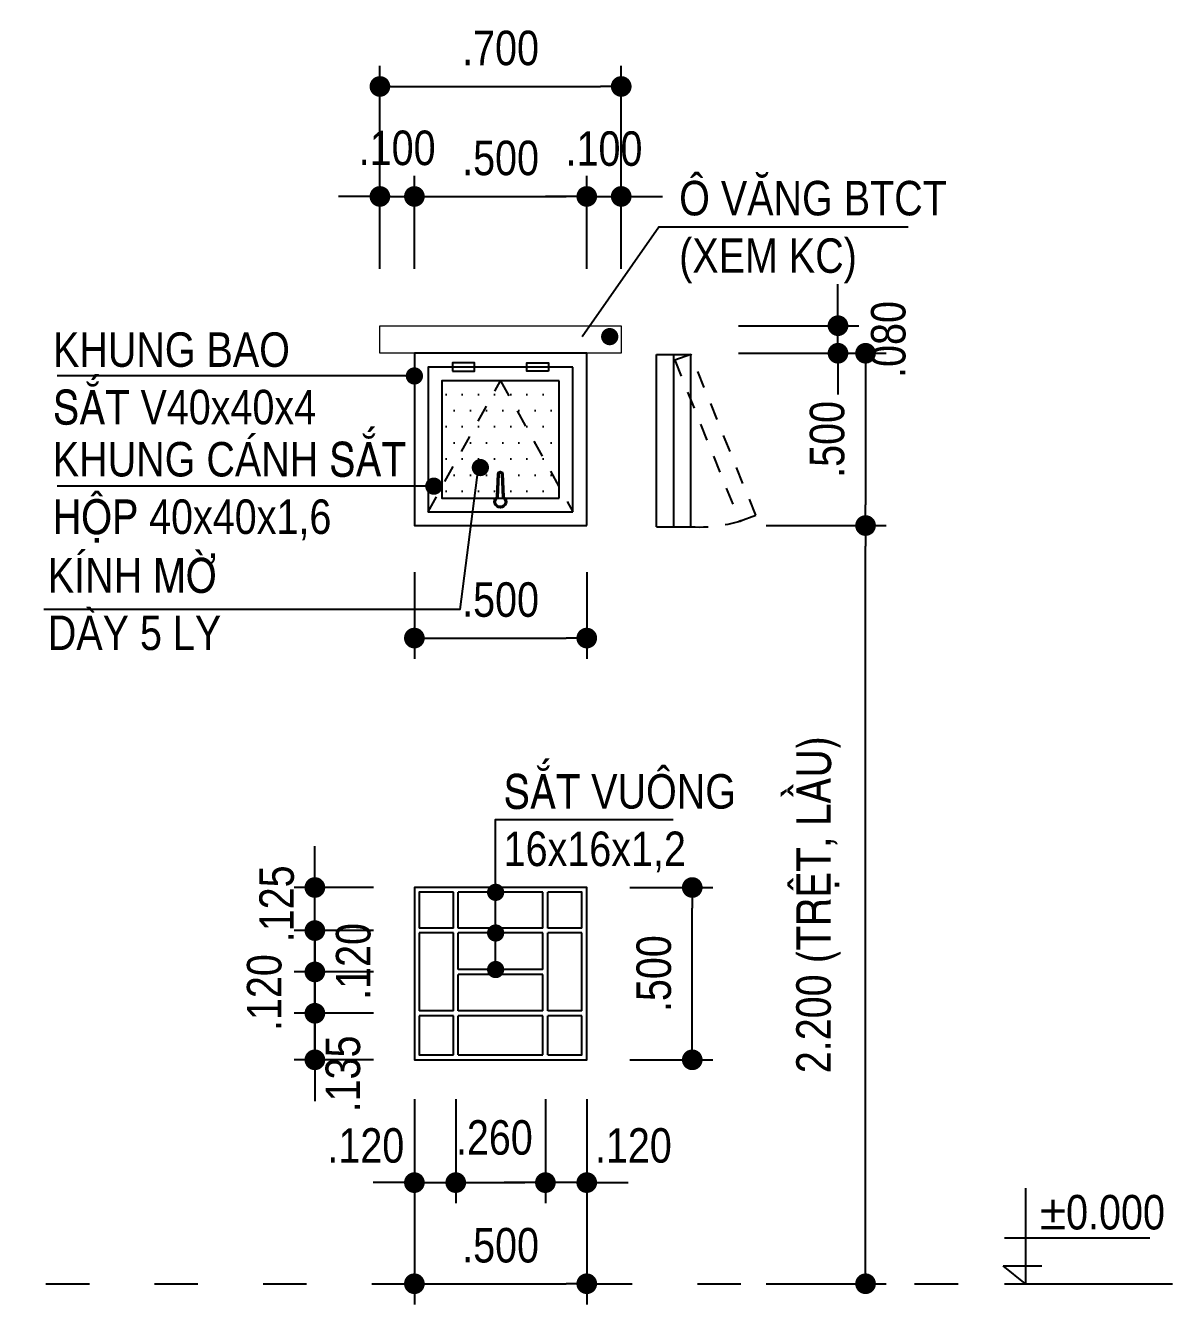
# Model space of a CAD drawing. Header units: millimetres. Extents: x 120 to 288, y 58 to 216.
# Drawn here: x 190.55 to 197.2, y 69.53 to 76.95 of the extents above; entities that cross this region are included whole.
import ezdxf

# ---------------------------------------------------------------- set-up
doc = ezdxf.new("R2010")
doc.units = ezdxf.units.MM
doc.header["$LTSCALE"] = 0.3
doc.header["$MEASUREMENT"] = 0
doc.linetypes.add('ACAD_ISO03W100', pattern=[30, 12, -18])
doc.layers.get('0').update_dxf_attribs({"linetype": 'CONTINUOUS', "lineweight": 13})
doc.layers.get('DEFPOINTS').update_dxf_attribs({"linetype": 'CONTINUOUS', "lineweight": 13})
for name, color, linetype in [('COT', 1, 'CONTINUOUS'), ('HACTH', 8, 'CONTINUOUS'), ('HATCH', 8, 'CONTINUOUS'), ('LAYER 1', 1, 'CONTINUOUS'), ('LAYER1', 1, 'CONTINUOUS'), ('LAYER3', 34, 'CONTINUOUS'), ('LAYER5', 5, 'CONTINUOUS'), ('TEXT', 1, 'CONTINUOUS')]:
    doc.layers.add(name, color=color, linetype=linetype)
doc.styles.add('HELVE-KT', font='vhelvcn.TTF')
doc.dimstyles.new('1-50', dxfattribs={"dimtxt": 0.2, "dimasz": 0.12, "dimexe": 0.12, "dimexo": 0.2, "dimgap": 0.12, "dimtad": 1, "dimdec": 3, "dimlfac": 0.5, "dimzin": 4, "dimdsep": 46, "dimtxsty": 'HELVE-KT', "dimblk1": 'DOT', "dimblk2": 'DOT', "dimsah": 1, "dimcen": -0.18, "dimadec": 3, "dimazin": 0, "dimtfac": 1, "dimtdec": 3, "dimtmove": 2, "dimatfit": 3, "dimldrblk": 'DOT', "dimfxl": 0, "dimtolj": 1, "dimtzin": 4, "dimarcsym": 0})

# ---------------------------------------------------------------- blocks, each defined once
blk = doc.blocks.new('_DOT')
at = {"color": 0, "linetype": 'ByBlock'}
blk.add_line((-0.5, 0), (-1, 0), dxfattribs=at)
at = {"color": 0, "linetype": 'ByBlock', "const_width": 0.5}
blk.add_lwpolyline([(-0.25, 0, 1), (0.25, 0, 1)], format="xyb", close=True, dxfattribs=at)
blk = doc.blocks.new('*D1231')
at = {"layer": 'DEFPOINTS', "color": 0, "linetype": 'Continuous', "lineweight": -2, "ltscale": 0.08}
for p in [(194.6458, 74.0511), (195.4227, 74.0511), (194.6458, 69.6511)]:
    blk.add_point(p, dxfattribs=at)
at = {"layer": 'LAYER1', "color": 0, "linetype": 'Continuous', "lineweight": -2, "ltscale": 0.08}
for p, q in [((194.8458, 74.0511), (195.5427, 74.0511)), ((195.4227, 69.7711), (195.4227, 73.9311)), ((194.8458, 69.6511), (195.5427, 69.6511))]:
    blk.add_line(p, q, dxfattribs=at)
at = {"layer": 'LAYER1', "color": 0, "linetype": 'Continuous', "lineweight": -2, "ltscale": 0.08, "xscale": 0.12, "yscale": 0.12, "zscale": 0.12}
for p, rotation in [((195.4227, 74.0511), 90), ((195.4227, 69.6511), 270)]:
    blk.add_blockref('_DOT', p, dxfattribs=dict(at, rotation=rotation))
at = {"layer": 'LAYER1', "color": 0, "linetype": 'Continuous', "ltscale": 0.08, "insert": (195.1494, 71.8511), "char_height": 0.2, "attachment_point": 5, "rotation": 90, "style": 'HELVE-KT'}
blk.add_mtext('\\A1;2.200 (TREÄT, LAÀU)', dxfattribs=at)
blk = doc.blocks.new('*D1232')
at = {"layer": 'DEFPOINTS', "color": 0, "linetype": 'Continuous', "lineweight": -2, "ltscale": 0.08}
for p in [(194.6458, 75.0511), (194.6458, 74.0511), (195.4227, 74.0511)]:
    blk.add_point(p, dxfattribs=at)
at = {"layer": 'LAYER1', "color": 0, "linetype": 'Continuous', "lineweight": -2, "ltscale": 0.08}
for p, q in [((194.8458, 75.0511), (195.5427, 75.0511)), ((195.4227, 74.9311), (195.4227, 74.1711)), ((194.8458, 74.0511), (195.5427, 74.0511))]:
    blk.add_line(p, q, dxfattribs=at)
at = {"layer": 'LAYER1', "color": 0, "linetype": 'Continuous', "lineweight": -2, "ltscale": 0.08, "xscale": 0.12, "yscale": 0.12, "zscale": 0.12}
for p, rotation in [((195.4227, 75.0511), 90), ((195.4227, 74.0511), 270)]:
    blk.add_blockref('_DOT', p, dxfattribs=dict(at, rotation=rotation))
at = {"layer": 'LAYER1', "color": 0, "linetype": 'Continuous', "ltscale": 0.08, "insert": (195.2006, 74.5511), "char_height": 0.2, "attachment_point": 5, "rotation": 90, "style": 'HELVE-KT'}
blk.add_mtext('\\A1;.500', dxfattribs=at)
blk = doc.blocks.new('*D1233')
at = {"layer": 'DEFPOINTS', "color": 0, "linetype": 'Continuous', "lineweight": -2, "ltscale": 0.08}
for p in [(192.8051, 73.98), (193.8051, 73.98), (193.8051, 73.3982)]:
    blk.add_point(p, dxfattribs=at)
at = {"layer": 'LAYER1', "color": 0, "linetype": 'Continuous', "lineweight": -2, "ltscale": 0.08}
for p, q in [((192.8051, 73.78), (192.8051, 73.2782)), ((193.8051, 73.78), (193.8051, 73.2782)), ((192.9251, 73.3982), (193.6851, 73.3982))]:
    blk.add_line(p, q, dxfattribs=at)
at = {"layer": 'LAYER1', "color": 0, "linetype": 'Continuous', "lineweight": -2, "ltscale": 0.08, "xscale": 0.12, "yscale": 0.12, "zscale": 0.12, "rotation": 180}
blk.add_blockref('_DOT', (192.8051, 73.3982), dxfattribs=at)
at = {"layer": 'LAYER1', "color": 0, "linetype": 'Continuous', "lineweight": -2, "ltscale": 0.08, "xscale": 0.12, "yscale": 0.12, "zscale": 0.12}
blk.add_blockref('_DOT', (193.8051, 73.3982), dxfattribs=at)
at = {"layer": 'LAYER1', "color": 0, "linetype": 'Continuous', "ltscale": 0.08, "insert": (193.3051, 73.6203), "char_height": 0.2, "attachment_point": 5, "style": 'HELVE-KT'}
blk.add_mtext('\\A1;.500', dxfattribs=at)
blk = doc.blocks.new('new block.dwgTN')
at = {"layer": 'LAYER5'}
for points in [[(-7.1, 80.8), (-9.9, 14.4, 3.224588), (9.9, 14.4), (7.1, 80.8, 0.402069), (0.1, 87.5), (-0.1, 87.5, 0.402069)], [(-3.6, 80.6), (-6.5, 12.4, 4.073514), (6.5, 12.4), (3.6, 80.6, 0.402069), (0.1, 84), (-0.1, 84, 0.402069)]]:
    blk.add_lwpolyline(points, format="xyb", close=True, dxfattribs=at)
blk = doc.blocks.new('*D1236')
at = {"layer": 'DEFPOINTS', "color": 0, "linetype": 'Continuous', "lineweight": -2, "ltscale": 0.08}
for p in [(193.8549, 71.9506), (194.4172, 71.9506), (193.8549, 70.9506)]:
    blk.add_point(p, dxfattribs=at)
at = {"layer": 'LAYER 1', "color": 0, "linetype": 'Continuous', "lineweight": -2, "ltscale": 0.08}
for p, q in [((194.0549, 71.9506), (194.5372, 71.9506)), ((194.4172, 71.0706), (194.4172, 71.8306)), ((194.0549, 70.9506), (194.5372, 70.9506))]:
    blk.add_line(p, q, dxfattribs=at)
at = {"layer": 'LAYER 1', "color": 0, "linetype": 'Continuous', "lineweight": -2, "ltscale": 0.08, "xscale": 0.12, "yscale": 0.12, "zscale": 0.12}
for p, rotation in [((194.4172, 71.9506), 90), ((194.4172, 70.9506), 270)]:
    blk.add_blockref('_DOT', p, dxfattribs=dict(at, rotation=rotation))
at = {"layer": 'LAYER 1', "color": 0, "linetype": 'Continuous', "ltscale": 0.08, "insert": (194.1951, 71.4506), "char_height": 0.2, "attachment_point": 5, "rotation": 90, "style": 'HELVE-KT'}
blk.add_mtext('\\A1;.500', dxfattribs=at)
blk = doc.blocks.new('*D1237')
at = {"layer": 'DEFPOINTS', "color": 0, "linetype": 'Continuous', "lineweight": -2, "ltscale": 0.08}
for p in [(192.8051, 70.3635), (193.8051, 70.3635), (193.8051, 69.6511)]:
    blk.add_point(p, dxfattribs=at)
at = {"layer": 'LAYER1', "color": 0, "linetype": 'Continuous', "lineweight": -2, "ltscale": 0.08}
for p, q in [((192.8051, 70.1635), (192.8051, 69.5311)), ((193.8051, 70.1635), (193.8051, 69.5311)), ((192.9251, 69.6511), (193.6851, 69.6511))]:
    blk.add_line(p, q, dxfattribs=at)
at = {"layer": 'LAYER1', "color": 0, "linetype": 'Continuous', "lineweight": -2, "ltscale": 0.08, "xscale": 0.12, "yscale": 0.12, "zscale": 0.12, "rotation": 180}
blk.add_blockref('_DOT', (192.8051, 69.6511), dxfattribs=at)
at = {"layer": 'LAYER1', "color": 0, "linetype": 'Continuous', "lineweight": -2, "ltscale": 0.08, "xscale": 0.12, "yscale": 0.12, "zscale": 0.12}
blk.add_blockref('_DOT', (193.8051, 69.6511), dxfattribs=at)
at = {"layer": 'LAYER1', "color": 0, "linetype": 'Continuous', "ltscale": 0.08, "insert": (193.3051, 69.8732), "char_height": 0.2, "attachment_point": 5, "style": 'HELVE-KT'}
blk.add_mtext('\\A1;.500', dxfattribs=at)
blk = doc.blocks.new('*D1238')
at = {"layer": 'DEFPOINTS', "color": 0, "linetype": 'Continuous', "lineweight": -2, "ltscale": 0.08}
for p in [(192.8051, 70.9221), (193.0451, 70.9221), (193.0451, 70.2379)]:
    blk.add_point(p, dxfattribs=at)
at = {"layer": 'LAYER1', "color": 0, "linetype": 'Continuous', "lineweight": -2, "ltscale": 0.08}
for p, q in [((192.8051, 70.7221), (192.8051, 70.1179)), ((193.0451, 70.7221), (193.0451, 70.1179)), ((192.6851, 70.2379), (192.5651, 70.2379)), ((192.8051, 70.2379), (193.0451, 70.2379)), ((193.1651, 70.2379), (193.2851, 70.2379))]:
    blk.add_line(p, q, dxfattribs=at)
at = {"layer": 'LAYER1', "color": 0, "linetype": 'Continuous', "lineweight": -2, "ltscale": 0.08, "xscale": 0.12, "yscale": 0.12, "zscale": 0.12}
blk.add_blockref('_DOT', (192.8051, 70.2379), dxfattribs=at)
at = {"layer": 'LAYER1', "color": 0, "linetype": 'Continuous', "lineweight": -2, "ltscale": 0.08, "xscale": 0.12, "yscale": 0.12, "zscale": 0.12, "rotation": 180}
blk.add_blockref('_DOT', (193.0451, 70.2379), dxfattribs=at)
at = {"layer": 'LAYER1', "color": 0, "linetype": 'Continuous', "ltscale": 0.08, "insert": (192.5233, 70.4523), "char_height": 0.2, "attachment_point": 5, "style": 'HELVE-KT'}
blk.add_mtext('\\A1;.120', dxfattribs=at)
blk = doc.blocks.new('*D1239')
at = {"layer": 'DEFPOINTS', "color": 0, "linetype": 'Continuous', "lineweight": -2, "ltscale": 0.08}
for p in [(193.5651, 70.9221), (193.8051, 70.9221), (193.5651, 70.2379)]:
    blk.add_point(p, dxfattribs=at)
at = {"layer": 'LAYER1', "color": 0, "linetype": 'Continuous', "lineweight": -2, "ltscale": 0.08}
for p, q in [((193.5651, 70.7221), (193.5651, 70.1179)), ((193.8051, 70.7221), (193.8051, 70.1179)), ((193.4451, 70.2379), (193.3251, 70.2379)), ((193.8051, 70.2379), (193.5651, 70.2379)), ((193.9251, 70.2379), (194.0451, 70.2379))]:
    blk.add_line(p, q, dxfattribs=at)
at = {"layer": 'LAYER1', "color": 0, "linetype": 'Continuous', "lineweight": -2, "ltscale": 0.08, "xscale": 0.12, "yscale": 0.12, "zscale": 0.12}
blk.add_blockref('_DOT', (193.5651, 70.2379), dxfattribs=at)
at = {"layer": 'LAYER1', "color": 0, "linetype": 'Continuous', "lineweight": -2, "ltscale": 0.08, "xscale": 0.12, "yscale": 0.12, "zscale": 0.12, "rotation": 180}
blk.add_blockref('_DOT', (193.8051, 70.2379), dxfattribs=at)
at = {"layer": 'LAYER1', "color": 0, "linetype": 'Continuous', "ltscale": 0.08, "insert": (194.0754, 70.4523), "char_height": 0.2, "attachment_point": 5, "style": 'HELVE-KT'}
blk.add_mtext('\\A1;.120', dxfattribs=at)
blk = doc.blocks.new('*D1240')
at = {"layer": 'DEFPOINTS', "color": 0, "linetype": 'Continuous', "lineweight": -2, "ltscale": 0.08}
for p in [(192.2278, 71.2206), (192.767, 71.2206), (192.767, 70.9506)]:
    blk.add_point(p, dxfattribs=at)
at = {"layer": 'LAYER 1', "color": 0, "linetype": 'Continuous', "lineweight": -2, "ltscale": 0.08}
for p, q in [((192.2278, 71.3406), (192.2278, 71.4606)), ((192.567, 71.2206), (192.1078, 71.2206)), ((192.2278, 70.9506), (192.2278, 71.2206)), ((192.567, 70.9506), (192.1078, 70.9506)), ((192.2278, 70.8306), (192.2278, 70.7106))]:
    blk.add_line(p, q, dxfattribs=at)
at = {"layer": 'LAYER 1', "color": 0, "linetype": 'Continuous', "lineweight": -2, "ltscale": 0.08, "xscale": 0.12, "yscale": 0.12, "zscale": 0.12}
for p, rotation in [((192.2278, 71.2206), 270), ((192.2278, 70.9506), 90)]:
    blk.add_blockref('_DOT', p, dxfattribs=dict(at, rotation=rotation))
at = {"layer": 'LAYER 1', "color": 0, "linetype": 'Continuous', "ltscale": 0.08, "insert": (192.3913, 70.8686), "char_height": 0.2, "attachment_point": 5, "rotation": 90, "style": 'HELVE-KT'}
blk.add_mtext('\\A1;.135', dxfattribs=at)
blk = doc.blocks.new('*D1241')
at = {"layer": 'DEFPOINTS', "color": 0, "linetype": 'Continuous', "lineweight": -2, "ltscale": 0.08}
for p in [(192.2278, 71.4606), (192.767, 71.4606), (192.767, 71.2206)]:
    blk.add_point(p, dxfattribs=at)
at = {"layer": 'LAYER 1', "color": 0, "linetype": 'Continuous', "lineweight": -2, "ltscale": 0.08}
for p, q in [((192.2278, 71.5806), (192.2278, 71.7006)), ((192.567, 71.4606), (192.1078, 71.4606)), ((192.2278, 71.2206), (192.2278, 71.4606)), ((192.567, 71.2206), (192.1078, 71.2206)), ((192.2278, 71.1006), (192.2278, 70.9806))]:
    blk.add_line(p, q, dxfattribs=at)
at = {"layer": 'LAYER 1', "color": 0, "linetype": 'Continuous', "lineweight": -2, "ltscale": 0.08, "xscale": 0.12, "yscale": 0.12, "zscale": 0.12}
for p, rotation in [((192.2278, 71.4606), 270), ((192.2278, 71.2206), 90)]:
    blk.add_blockref('_DOT', p, dxfattribs=dict(at, rotation=rotation))
at = {"layer": 'LAYER 1', "color": 0, "linetype": 'Continuous', "ltscale": 0.08, "insert": (191.9351, 71.3406), "char_height": 0.2, "attachment_point": 5, "rotation": 90, "style": 'HELVE-KT'}
blk.add_mtext('\\A1;.120', dxfattribs=at)
blk = doc.blocks.new('*D1242')
at = {"layer": 'DEFPOINTS', "color": 0, "linetype": 'Continuous', "lineweight": -2, "ltscale": 0.08}
for p in [(192.2278, 71.7006), (192.767, 71.7006), (192.767, 71.4606)]:
    blk.add_point(p, dxfattribs=at)
at = {"layer": 'LAYER 1', "color": 0, "linetype": 'Continuous', "lineweight": -2, "ltscale": 0.08}
for p, q in [((192.2278, 71.8206), (192.2278, 71.9406)), ((192.567, 71.7006), (192.1078, 71.7006)), ((192.2278, 71.4606), (192.2278, 71.7006)), ((192.567, 71.4606), (192.1078, 71.4606)), ((192.2278, 71.3406), (192.2278, 71.2206))]:
    blk.add_line(p, q, dxfattribs=at)
at = {"layer": 'LAYER 1', "color": 0, "linetype": 'Continuous', "lineweight": -2, "ltscale": 0.08, "xscale": 0.12, "yscale": 0.12, "zscale": 0.12}
for p, rotation in [((192.2278, 71.7006), 270), ((192.2278, 71.4606), 90)]:
    blk.add_blockref('_DOT', p, dxfattribs=dict(at, rotation=rotation))
at = {"layer": 'LAYER 1', "color": 0, "linetype": 'Continuous', "ltscale": 0.08, "insert": (192.4515, 71.5216), "char_height": 0.2, "attachment_point": 5, "rotation": 90, "style": 'HELVE-KT'}
blk.add_mtext('\\A1;.120', dxfattribs=at)
blk = doc.blocks.new('*D1243')
at = {"layer": 'DEFPOINTS', "color": 0, "linetype": 'Continuous', "lineweight": -2, "ltscale": 0.08}
for p in [(192.2278, 71.9506), (192.767, 71.9506), (192.767, 71.7006)]:
    blk.add_point(p, dxfattribs=at)
at = {"layer": 'LAYER 1', "color": 0, "linetype": 'Continuous', "lineweight": -2, "ltscale": 0.08}
for p, q in [((192.2278, 72.0706), (192.2278, 72.1906)), ((192.567, 71.9506), (192.1078, 71.9506)), ((192.2278, 71.7006), (192.2278, 71.9506)), ((192.567, 71.7006), (192.1078, 71.7006)), ((192.2278, 71.5806), (192.2278, 71.4606))]:
    blk.add_line(p, q, dxfattribs=at)
at = {"layer": 'LAYER 1', "color": 0, "linetype": 'Continuous', "lineweight": -2, "ltscale": 0.08, "xscale": 0.12, "yscale": 0.12, "zscale": 0.12}
for p, rotation in [((192.2278, 71.9506), 270), ((192.2278, 71.7006), 90)]:
    blk.add_blockref('_DOT', p, dxfattribs=dict(at, rotation=rotation))
at = {"layer": 'LAYER 1', "color": 0, "linetype": 'Continuous', "ltscale": 0.08, "insert": (192.007, 71.8558), "char_height": 0.2, "attachment_point": 5, "rotation": 90, "style": 'HELVE-KT'}
blk.add_mtext('\\A1;.125', dxfattribs=at)
blk = doc.blocks.new('*D1244')
at = {"layer": 'DEFPOINTS', "color": 0, "linetype": 'Continuous', "lineweight": -2, "ltscale": 0.08}
for p in [(193.0451, 70.9221), (193.5651, 70.9221), (193.5651, 70.2379)]:
    blk.add_point(p, dxfattribs=at)
at = {"layer": 'LAYER 1', "color": 0, "linetype": 'Continuous', "lineweight": -2, "ltscale": 0.08}
for p, q in [((193.0451, 70.7221), (193.0451, 70.1179)), ((193.5651, 70.7221), (193.5651, 70.1179)), ((193.1651, 70.2379), (193.4451, 70.2379))]:
    blk.add_line(p, q, dxfattribs=at)
at = {"layer": 'LAYER 1', "color": 0, "linetype": 'Continuous', "lineweight": -2, "ltscale": 0.08, "xscale": 0.12, "yscale": 0.12, "zscale": 0.12, "rotation": 180}
blk.add_blockref('_DOT', (193.0451, 70.2379), dxfattribs=at)
at = {"layer": 'LAYER 1', "color": 0, "linetype": 'Continuous', "lineweight": -2, "ltscale": 0.08, "xscale": 0.12, "yscale": 0.12, "zscale": 0.12}
blk.add_blockref('_DOT', (193.5651, 70.2379), dxfattribs=at)
at = {"layer": 'LAYER 1', "color": 0, "linetype": 'Continuous', "ltscale": 0.08, "insert": (193.2689, 70.4987), "char_height": 0.2, "attachment_point": 5, "style": 'HELVE-KT'}
blk.add_mtext('\\A1;.260', dxfattribs=at)
blk = doc.blocks.new('*D1247')
at = {"layer": 'DEFPOINTS', "color": 0, "lineweight": -2, "ltscale": 0.08}
for p in [(192.8051, 75.9611), (192.6051, 75.3409), (192.8051, 75.3409)]:
    blk.add_point(p, dxfattribs=at)
at = {"layer": 'LAYER 1', "color": 0, "lineweight": -2, "ltscale": 0.08}
for p, q in [((192.6051, 75.5409), (192.6051, 76.0811)), ((192.8051, 75.5409), (192.8051, 76.0811)), ((192.4851, 75.9611), (192.3651, 75.9611)), ((192.6051, 75.9611), (192.8051, 75.9611)), ((192.9251, 75.9611), (193.0451, 75.9611))]:
    blk.add_line(p, q, dxfattribs=at)
at = {"layer": 'LAYER 1', "color": 0, "lineweight": -2, "ltscale": 0.08, "xscale": 0.12, "yscale": 0.12, "zscale": 0.12}
blk.add_blockref('_DOT', (192.6051, 75.9611), dxfattribs=at)
at = {"layer": 'LAYER 1', "color": 0, "lineweight": -2, "ltscale": 0.08, "xscale": 0.12, "yscale": 0.12, "zscale": 0.12, "rotation": 180}
blk.add_blockref('_DOT', (192.8051, 75.9611), dxfattribs=at)
at = {"layer": 'LAYER 1', "color": 0, "lineweight": -2, "ltscale": 0.08, "insert": (192.7051, 76.2418), "char_height": 0.2, "attachment_point": 5, "style": 'HELVE-KT'}
blk.add_mtext('\\A1;.100', dxfattribs=at)
blk = doc.blocks.new('*D1248')
at = {"layer": 'DEFPOINTS', "color": 0, "lineweight": -2, "ltscale": 0.08}
for p in [(193.8051, 75.9611), (192.8051, 75.3409), (193.8051, 75.3409)]:
    blk.add_point(p, dxfattribs=at)
at = {"layer": 'LAYER 1', "color": 0, "lineweight": -2, "ltscale": 0.08}
for p, q in [((192.8051, 75.5409), (192.8051, 76.0811)), ((193.8051, 75.5409), (193.8051, 76.0811)), ((192.9251, 75.9611), (193.6851, 75.9611))]:
    blk.add_line(p, q, dxfattribs=at)
at = {"layer": 'LAYER 1', "color": 0, "lineweight": -2, "ltscale": 0.08, "xscale": 0.12, "yscale": 0.12, "zscale": 0.12, "rotation": 180}
blk.add_blockref('_DOT', (192.8051, 75.9611), dxfattribs=at)
at = {"layer": 'LAYER 1', "color": 0, "lineweight": -2, "ltscale": 0.08, "xscale": 0.12, "yscale": 0.12, "zscale": 0.12}
blk.add_blockref('_DOT', (193.8051, 75.9611), dxfattribs=at)
at = {"layer": 'LAYER 1', "color": 0, "lineweight": -2, "ltscale": 0.08, "insert": (193.3051, 76.1832), "char_height": 0.2, "attachment_point": 5, "style": 'HELVE-KT'}
blk.add_mtext('\\A1;.500', dxfattribs=at)
blk = doc.blocks.new('*D1249')
at = {"layer": 'DEFPOINTS', "color": 0, "lineweight": -2, "ltscale": 0.08}
for p in [(194.0051, 75.9611), (193.8051, 75.3409), (194.0051, 75.3409)]:
    blk.add_point(p, dxfattribs=at)
at = {"layer": 'LAYER 1', "color": 0, "lineweight": -2, "ltscale": 0.08}
for p, q in [((193.8051, 75.5409), (193.8051, 76.0811)), ((194.0051, 75.5409), (194.0051, 76.0811)), ((193.6851, 75.9611), (193.5651, 75.9611)), ((193.8051, 75.9611), (194.0051, 75.9611)), ((194.1251, 75.9611), (194.2451, 75.9611))]:
    blk.add_line(p, q, dxfattribs=at)
at = {"layer": 'LAYER 1', "color": 0, "lineweight": -2, "ltscale": 0.08, "xscale": 0.12, "yscale": 0.12, "zscale": 0.12}
blk.add_blockref('_DOT', (193.8051, 75.9611), dxfattribs=at)
at = {"layer": 'LAYER 1', "color": 0, "lineweight": -2, "ltscale": 0.08, "xscale": 0.12, "yscale": 0.12, "zscale": 0.12, "rotation": 180}
blk.add_blockref('_DOT', (194.0051, 75.9611), dxfattribs=at)
at = {"layer": 'LAYER 1', "color": 0, "lineweight": -2, "ltscale": 0.08, "insert": (193.9051, 76.2375), "char_height": 0.2, "attachment_point": 5, "style": 'HELVE-KT'}
blk.add_mtext('\\A1;.100', dxfattribs=at)
blk = doc.blocks.new('*D1250')
at = {"layer": 'DEFPOINTS', "color": 0, "lineweight": -2, "ltscale": 0.08}
for p in [(194.0051, 76.5994), (192.6051, 75.3409), (194.0051, 75.3409)]:
    blk.add_point(p, dxfattribs=at)
at = {"layer": 'LAYER 1', "color": 0, "lineweight": -2, "ltscale": 0.08}
for p, q in [((192.6051, 75.5409), (192.6051, 76.7194)), ((194.0051, 75.5409), (194.0051, 76.7194)), ((192.7251, 76.5994), (193.8851, 76.5994))]:
    blk.add_line(p, q, dxfattribs=at)
at = {"layer": 'LAYER 1', "color": 0, "lineweight": -2, "ltscale": 0.08, "xscale": 0.12, "yscale": 0.12, "zscale": 0.12, "rotation": 180}
blk.add_blockref('_DOT', (192.6051, 76.5994), dxfattribs=at)
at = {"layer": 'LAYER 1', "color": 0, "lineweight": -2, "ltscale": 0.08, "xscale": 0.12, "yscale": 0.12, "zscale": 0.12}
blk.add_blockref('_DOT', (194.0051, 76.5994), dxfattribs=at)
at = {"layer": 'LAYER 1', "color": 0, "lineweight": -2, "ltscale": 0.08, "insert": (193.3051, 76.8215), "char_height": 0.2, "attachment_point": 5, "style": 'HELVE-KT'}
blk.add_mtext('\\A1;.700', dxfattribs=at)
blk = doc.blocks.new('*D1251')
at = {"layer": 'DEFPOINTS', "color": 0, "lineweight": -2, "ltscale": 0.08}
for p in [(194.4858, 75.2111), (195.2627, 75.2111), (194.4858, 75.0511)]:
    blk.add_point(p, dxfattribs=at)
at = {"layer": 'LAYER 1', "color": 0, "lineweight": -2, "ltscale": 0.08}
for p, q in [((195.2627, 75.3311), (195.2627, 75.4511)), ((194.6858, 75.2111), (195.3827, 75.2111)), ((195.2627, 75.0511), (195.2627, 75.2111)), ((194.6858, 75.0511), (195.3827, 75.0511)), ((195.2627, 74.9311), (195.2627, 74.8111))]:
    blk.add_line(p, q, dxfattribs=at)
at = {"layer": 'LAYER 1', "color": 0, "lineweight": -2, "ltscale": 0.08, "xscale": 0.12, "yscale": 0.12, "zscale": 0.12}
for p, rotation in [((195.2627, 75.2111), 270), ((195.2627, 75.0511), 90)]:
    blk.add_blockref('_DOT', p, dxfattribs=dict(at, rotation=rotation))
at = {"layer": 'LAYER 1', "color": 0, "lineweight": -2, "ltscale": 0.08, "insert": (195.5556, 75.1311), "char_height": 0.2, "attachment_point": 5, "rotation": 90, "style": 'HELVE-KT'}
blk.add_mtext('\\A1;.080', dxfattribs=at)

msp = doc.modelspace()

# ---------------------------------------------------------------- hatches: boundary and pattern name
at = {"layer": 'LAYER3', "linetype": 'Continuous', "ltscale": 0.08}
h = msp.add_hatch(dxfattribs=at)
h.set_pattern_fill('DOTS', color=256, scale=1.5, style=0)
h.set_pattern_definition([(0, (-0.32334, 0), (0.046875, 0.09375), [0, -0.09375])])
edge = h.paths.add_edge_path()
edge.add_line((193.3051, 74.89106), (192.9651, 74.27582))
edge.add_line((192.9651, 74.27582), (192.9651, 74.21106))
edge.add_line((192.9651, 74.21106), (193.1519, 74.21106))
edge.add_line((193.1519, 74.21106), (193.17191, 74.36836))
edge.add_arc((193.18778, 74.38767), 0.025, 180, 230.570154, ccw=False)
edge.add_arc((193.18778, 74.38767), 0.025, 0, 180, ccw=False)
edge.add_arc((193.18778, 74.38767), 0.025, -129.429846, 0, ccw=False)
edge.add_line((193.17191, 74.36836), (193.1519, 74.21106))
edge.add_line((193.1519, 74.21106), (193.27656, 74.21106))
edge.add_ellipse((193.30383, 74.18912), major_axis=(-0.02475, 0.02475), ratio=1, start_angle=-10.540878, end_angle=6.180682, ccw=False)
edge.add_line((193.28402, 74.21798), (193.28955, 74.3507))
edge.add_ellipse((193.30354, 74.35012), major_axis=(-0.0099, 0.0099), ratio=1, start_angle=-45, end_angle=42.614056, ccw=False)
edge.add_ellipse((193.30411, 74.35012), major_axis=(0.0099, 0.0099), ratio=1, start_angle=317.385944, end_angle=405, ccw=False)
edge.add_line((193.3181, 74.3507), (193.32363, 74.21798))
edge.add_ellipse((193.30383, 74.18912), major_axis=(-0.02475, 0.02475), ratio=1, start_angle=263.819318, end_angle=280.540878, ccw=False)
edge.add_line((193.3311, 74.21106), (193.6451, 74.21106))
edge.add_line((193.6451, 74.21106), (193.6451, 74.27582))
edge.add_line((193.6451, 74.27582), (193.3051, 74.89106))
h.paths.add_polyline_path([(193.3051, 74.89106), (192.9651, 74.89106), (192.9651, 74.27582)], flags=17)
h.paths.add_polyline_path([(193.6451, 74.89106), (193.3051, 74.89106), (193.6451, 74.27582)], flags=17)

# ---------------------------------------------------------------- linework, layer by layer
at = {"ltscale": 5}
msp.add_lwpolyline([(193.8051, 75.05106), (192.6051, 75.05106), (192.6051, 75.21106), (194.0051, 75.21106), (194.0051, 75.05106), (193.8051, 75.05106)], dxfattribs=at)
at = {"layer": 'COT', "linetype": 'Continuous', "ltscale": 0.08, "const_width": 0.05}
for points in [[(193.25143, 71.92261, 1), (193.30143, 71.92261, 1)], [(193.25143, 71.68661, 1), (193.30143, 71.68661, 1)], [(193.25143, 71.47461, 1), (193.30143, 71.47461, 1)]]:
    msp.add_lwpolyline(points, format="xyb", close=True, dxfattribs=at)
at = {"layer": 'HACTH', "lineweight": -2, "ltscale": 0.08}
for points in [[(193.77835, 75.14758), (194.22269, 75.78388), (195.66978, 75.78388)], [(192.83421, 74.91939), (190.73329, 74.91939)], [(193.17476, 74.39079), (193.06966, 73.56434), (190.65613, 73.56434)], [(192.91781, 74.27962), (190.73329, 74.27962)]]:
    msp.add_lwpolyline(points, dxfattribs=at)
at = {"layer": 'HATCH', "linetype": 'Continuous', "ltscale": 0.08}
for points in [[(193.27643, 71.44661), (193.27643, 72.34433), (194.30681, 72.34433)], [(192.8051, 71.68661), (192.8051, 70.95061), (193.8051, 70.95061), (193.8051, 71.95061), (192.8051, 71.95061), (192.8051, 71.68661)], [(193.0311, 71.92261), (192.8331, 71.92261), (192.8331, 71.71461)], [(193.0311, 71.71461), (193.0311, 71.92261)], [(193.5511, 71.92261), (193.0591, 71.92261)], [(193.0591, 71.71461), (193.0591, 71.92261)], [(193.5511, 71.71461), (193.5511, 71.92261)], [(193.7771, 71.71461), (193.7771, 71.92261), (193.5791, 71.92261)], [(193.5791, 71.71461), (193.5791, 71.92261)], [(193.0311, 71.71461), (192.8331, 71.71461)], [(193.5511, 71.71461), (193.0591, 71.71461)], [(193.7771, 71.71461), (193.5791, 71.71461)], [(192.8331, 71.68661), (192.8331, 71.23461)], [(193.0311, 71.68661), (192.8331, 71.68661)], [(193.0311, 71.23461), (193.0311, 71.68661)], [(193.0591, 71.47461), (193.0591, 71.68661)], [(193.5511, 71.68661), (193.0591, 71.68661)], [(193.5511, 71.47461), (193.5511, 71.68661)], [(193.5791, 71.23461), (193.5791, 71.68661)], [(193.7771, 71.68661), (193.5791, 71.68661)], [(193.7771, 71.23461), (193.7771, 71.68661)], [(193.5511, 71.47461), (193.0591, 71.47461)], [(193.0591, 71.23461), (193.0591, 71.44661)], [(193.5511, 71.44661), (193.0591, 71.44661)], [(193.5511, 71.23461), (193.5511, 71.44661)], [(193.0311, 71.23461), (192.8331, 71.23461)], [(192.8331, 71.20661), (192.8331, 70.97861), (193.0311, 70.97861)], [(193.0311, 71.20661), (192.8331, 71.20661)], [(193.0311, 70.97861), (193.0311, 71.20661)], [(193.5511, 71.23461), (193.0591, 71.23461)], [(193.0591, 70.97861), (193.0591, 71.20661)], [(193.5511, 71.20661), (193.0591, 71.20661)], [(193.5511, 70.97861), (193.5511, 71.20661)], [(193.7771, 71.23461), (193.5791, 71.23461)], [(193.5791, 70.97861), (193.7771, 70.97861), (193.7771, 71.20661)], [(193.7771, 71.20661), (193.5791, 71.20661)], [(193.5791, 70.97861), (193.5791, 71.20661)], [(193.0591, 70.97861), (193.5511, 70.97861)]]:
    msp.add_lwpolyline(points, dxfattribs=at)
at = {"layer": 'LAYER 1', "lineweight": -2, "ltscale": 0.08, "const_width": 0.05}
for points in [[(193.91334, 75.14758, 1), (193.96334, 75.14758, 1)], [(192.7801, 74.91939, 1), (192.8301, 74.91939, 1)], [(193.16278, 74.38767, 1), (193.21278, 74.38767, 1)], [(192.89281, 74.27962, 1), (192.94281, 74.27962, 1)]]:
    msp.add_lwpolyline(points, format="xyb", close=True, dxfattribs=at)
at = {"layer": 'LAYER 1', "linetype": 'ACAD_ISO03W100', "ltscale": 0.07}
msp.add_lwpolyline([(178.06729, 69.65106), (197.2029, 69.65106)], dxfattribs=at)
at = {"layer": 'LAYER1', "linetype": 'Continuous', "ltscale": 0.05}
for points in [[(196.3496, 70.20668), (196.3496, 69.65106)], [(196.22858, 69.91673), (197.07225, 69.91673)], [(196.22169, 69.75464), (196.44474, 69.75464)], [(196.3496, 69.65106), (196.22169, 69.75464)], [(196.22858, 69.65106), (197.07225, 69.65106)]]:
    msp.add_lwpolyline(points, dxfattribs=at)
at = {"layer": 'LAYER5', "color": 163, "ltscale": 5}
for points in [[(193.8051, 75.05106), (192.8051, 75.05106), (192.8051, 74.05106), (193.8051, 74.05106)], [(193.8051, 74.05106), (193.8051, 75.05106)], [(194.20954, 74.04429), (194.20954, 75.04429)], [(194.20954, 75.04429), (194.40954, 75.04429)], [(194.30954, 74.04429), (194.30954, 75.04429)], [(194.40954, 74.04429), (194.40954, 75.04429)], [(193.7251, 74.97106), (192.8851, 74.97106), (192.8851, 74.13106), (193.7251, 74.13106)], [(193.7251, 74.13106), (193.7251, 74.97106)], [(193.6451, 74.89106), (192.9651, 74.89106), (192.9651, 74.21106), (193.6451, 74.21106)], [(193.6451, 74.21106), (193.6451, 74.89106)], [(194.20954, 74.04429), (194.40954, 74.04429)]]:
    msp.add_lwpolyline(points, dxfattribs=at)
at = {"layer": 'LAYER5', "color": 163, "linetype": 'ACAD_ISO03W100', "ltscale": 0.01}
msp.add_lwpolyline([(194.6918, 74.07642), (194.78577, 74.11062), (194.40954, 75.04429), (194.31558, 75.01008)], close=True, dxfattribs=at)
at = {"layer": 'LAYER5', "color": 163, "ltscale": 5}
for points in [[(193.02696, 74.94724), (193.15294, 74.94724), (193.15294, 74.99488), (193.02696, 74.99488)], [(193.58323, 74.94724), (193.45725, 74.94724), (193.45725, 74.99488), (193.58323, 74.99488)]]:
    msp.add_lwpolyline(points, close=True, dxfattribs=at)
at = {"layer": 'LAYER5', "color": 163, "linetype": 'ACAD_ISO03W100', "ltscale": 0.01}
msp.add_lwpolyline([(192.8851, 74.13106), (193.3051, 74.89106), (193.7251, 74.13106)], dxfattribs=at)
msp.add_arc((194.45954, 74.86072), 0.81797, 266.495481, 293.504519, dxfattribs=at)

# ---------------------------------------------------------------- block references
at = {"layer": 'LAYER5', "color": 163, "linetype": 'ACAD_ISO03W100', "ltscale": 0.01, "xscale": -0.001999999978579581, "yscale": 0.001999999993131496, "zscale": 0.002}
msp.add_blockref('new block.dwgTN', (193.30383, 74.18912), dxfattribs=at)

# ---------------------------------------------------------------- texts
at = {"layer": 'LAYER1', "linetype": 'Continuous', "ltscale": 0.05, "insert": (196.43282, 70.16617), "char_height": 0.2, "width": 15.1845217, "attachment_point": 1, "style": 'HELVE-KT'}
msp.add_mtext('±0.000', dxfattribs=at)
at = {"layer": 'TEXT', "char_height": 0.2, "width": 22.9529552, "attachment_point": 1, "style": 'HELVE-KT'}
for s, insert in [('OÂ VAÊNG BTCT\\P(XEM KC)', (194.34129, 76.05132)), ('KHUNG BAO\\PSAÉT V40x40x4', (190.70834, 75.1722)), ('KHUNG CAÙNH SAÉT \\PHOÄP 40x40x1,6', (190.70774, 74.53607)), ('KÍNH MÔØ \\PDAØY 5 LY', (190.67837, 73.86229)), ('SAÉT VUOÂNG \\P16x16x1,2  ', (193.32309, 72.60853))]:
    msp.add_mtext(s, dxfattribs=dict(at, insert=insert))

# ---------------------------------------------------------------- dimensions: what is measured, and where the dimension line sits
at = {"layer": 'LAYER 1', "lineweight": -2, "ltscale": 0.08}
for base, p1, p2, picture, middle in [((194.0051, 76.59938), (192.6051, 75.34092), (194.0051, 75.34092), '*D1250', (193.3051, 76.82151)), ((193.8051, 75.96109), (192.8051, 75.34092), (193.8051, 75.34092), '*D1248', (193.3051, 76.18323))]:
    dim = msp.add_linear_dim(base=base, p1=p1, p2=p2, dimstyle='1-50', dxfattribs=at)
    dim.commit()
    dim.dimension.update_dxf_attribs({"geometry": picture, "text_midpoint": middle})
for base, p1, p2, picture, middle in [((192.8051, 75.96109), (192.6051, 75.34092), (192.8051, 75.34092), '*D1247', (192.7051, 76.24181)), ((194.0051, 75.96109), (193.8051, 75.34092), (194.0051, 75.34092), '*D1249', (193.9051, 76.23747))]:
    dim = msp.add_linear_dim(base=base, p1=p1, p2=p2, dimstyle='1-50', dxfattribs=at)
    dim.commit()
    dim.dimension.update_dxf_attribs({"geometry": picture, "text_midpoint": middle, "dimtype": 160})
dim = msp.add_linear_dim(base=(195.26274, 75.21106), p1=(194.48581, 75.05106), p2=(194.48581, 75.21106), angle=90, dimstyle='1-50', dxfattribs=at)
dim.commit()
dim.dimension.update_dxf_attribs({"geometry": '*D1251', "text_midpoint": (195.55562, 75.13106), "dimtype": 160})
at = {"layer": 'LAYER 1', "linetype": 'Continuous', "ltscale": 0.08}
for base, p1, p2, picture, middle in [((192.22779, 71.95061), (192.76696, 71.70061), (192.76696, 71.95061), '*D1243', (192.00704, 71.85576)), ((192.22779, 71.70061), (192.76696, 71.46061), (192.76696, 71.70061), '*D1242', (192.45151, 71.5216)), ((192.22779, 71.46061), (192.76696, 71.22061), (192.76696, 71.46061), '*D1241', (191.93506, 71.34061)), ((192.22779, 71.22061), (192.76696, 70.95061), (192.76696, 71.22061), '*D1240', (192.39132, 70.8686))]:
    dim = msp.add_linear_dim(base=base, p1=p1, p2=p2, angle=90, dimstyle='1-50', dxfattribs=at)
    dim.commit()
    dim.dimension.update_dxf_attribs({"geometry": picture, "text_midpoint": middle, "dimtype": 160})
dim = msp.add_linear_dim(base=(194.41722, 71.95061), p1=(193.85494, 70.95061), p2=(193.85494, 71.95061), angle=90, dimstyle='1-50', dxfattribs=at)
dim.commit()
dim.dimension.update_dxf_attribs({"geometry": '*D1236', "text_midpoint": (194.19509, 71.45061)})
dim = msp.add_linear_dim(base=(193.5651, 70.23789), p1=(193.0451, 70.92208), p2=(193.5651, 70.92208), dimstyle='1-50', dxfattribs=at)
dim.commit()
dim.dimension.update_dxf_attribs({"geometry": '*D1244', "text_midpoint": (193.26888, 70.49871), "dimtype": 160})
at = {"layer": 'LAYER1', "linetype": 'Continuous', "ltscale": 0.08}
dim = msp.add_linear_dim(base=(195.42273, 74.05106), p1=(194.6458, 75.05106), p2=(194.6458, 74.05106), angle=90, dimstyle='1-50', dxfattribs=at)
dim.commit()
dim.dimension.update_dxf_attribs({"geometry": '*D1232', "text_midpoint": (195.2006, 74.55106)})
dim = msp.add_linear_dim(base=(195.42273, 74.05106), p1=(194.6458, 69.65106), p2=(194.6458, 74.05106), angle=90, text='<> (TREÄT, LAÀU)', dimstyle='1-50', dxfattribs=at)
dim.commit()
dim.dimension.update_dxf_attribs({"geometry": '*D1231', "text_midpoint": (195.1494, 71.85106)})
for base, p1, p2, picture, middle in [((193.8051, 73.39817), (192.8051, 73.98005), (193.8051, 73.98005), '*D1233', (193.3051, 73.6203)), ((193.8051, 69.65106), (192.8051, 70.36354), (193.8051, 70.36354), '*D1237', (193.3051, 69.87319))]:
    dim = msp.add_linear_dim(base=base, p1=p1, p2=p2, dimstyle='1-50', dxfattribs=at)
    dim.commit()
    dim.dimension.update_dxf_attribs({"geometry": picture, "text_midpoint": middle})
dim = msp.add_linear_dim(base=(193.0451, 70.23789), p1=(192.8051, 70.92208), p2=(193.0451, 70.92208), dimstyle='1-50', dxfattribs=at)
dim.commit()
dim.dimension.update_dxf_attribs({"geometry": '*D1238', "text_midpoint": (192.52332, 70.45233), "dimtype": 160})
dim = msp.add_linear_dim(base=(193.5651, 70.23789), p1=(193.8051, 70.92208), p2=(193.5651, 70.92208), angle=180, dimstyle='1-50', dxfattribs=at)
dim.commit()
dim.dimension.update_dxf_attribs({"geometry": '*D1239', "text_midpoint": (194.07537, 70.45233), "dimtype": 160})

doc.saveas('drawing.dxf')
